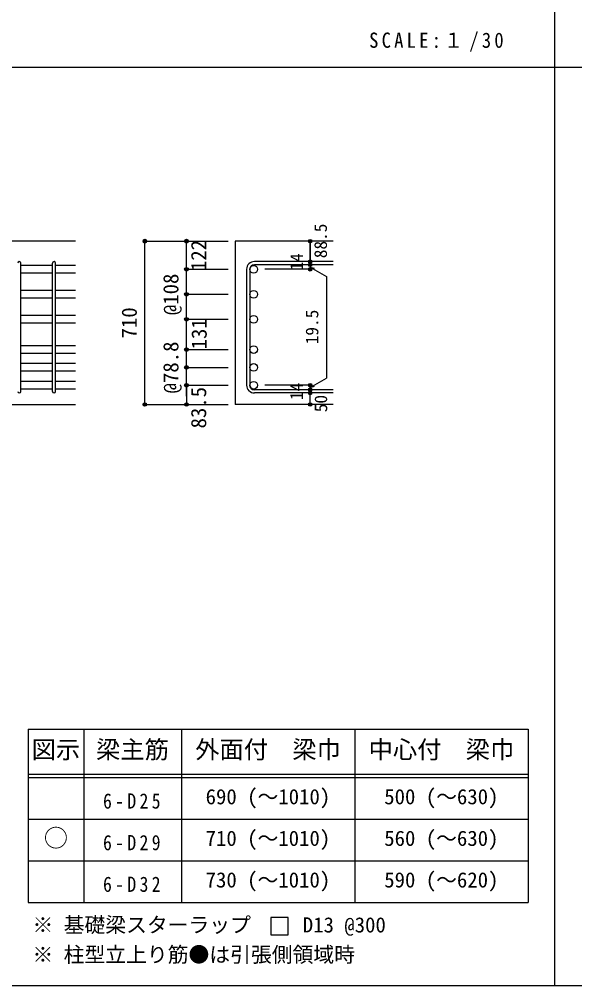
# Model space of a CAD drawing. Units: millimetres at full size, sheet at 1:30, with parts at other scales. Extents: x -5973 to 5954, y -4195 to 4201.
# Drawn here: x -3439 to -1037, y -4195 to -15 of the extents above; entities that cross this region are included whole.
import ezdxf
from ezdxf.enums import TextEntityAlignment as Align

# ---------------------------------------------------------------- set-up
doc = ezdxf.new("R2010")
doc.units = ezdxf.units.MM
doc.header["$LTSCALE"] = 30
doc.header["$PDMODE"] = 32
doc.header["$PDSIZE"] = 15
for name, color, linetype in [('0-1_躯体線', 2, 'Continuous'), ('0-5_基礎梁筋', 7, 'Continuous'), ('0-6_スタラップ筋', 7, 'Continuous'), ('0-D_寸法', 4, 'Continuous'), ('6-7_文字', 7, 'Continuous'), ('6-E_枠', 7, 'Continuous'), ('F-0_枠', 6, 'Continuous')]:
    doc.layers.add(name, color=color, linetype=linetype)
doc.styles.add('ＭＳ ゴシック', font='')
doc.styles.get('ＭＳ ゴシック').set_extended_font_data('MS Gothic')

msp = doc.modelspace()

# ---------------------------------------------------------------- linework, layer by layer
at = {"layer": '0-1_躯体線'}
for p, q in [((-3195.8, -974.89), (-4995.8, -974.89)), ((-2080.8, -974.89), (-2505.8, -974.89)), ((-2505.8, -974.89), (-2505.8, -1681.39)), ((-3595.8, -1681.39), (-3195.8, -1681.39)), ((-2080.8, -1681.39), (-2505.8, -1681.39))]:
    msp.add_line(p, q, dxfattribs=at)
at = {"layer": '0-5_基礎梁筋'}
for p, q in [((-3295.8, -1080.09), (-3431.8, -1080.09)), ((-3195.8, -1080.09), (-3281.8, -1080.09)), ((-3295.8, -1113.09), (-3431.8, -1113.09)), ((-3195.8, -1113.09), (-3281.8, -1113.09)), ((-3295.8, -1188.24), (-3431.8, -1188.24)), ((-3195.8, -1188.24), (-3281.8, -1188.24)), ((-3295.8, -1221.24), (-3431.8, -1221.24)), ((-3195.8, -1221.24), (-3281.8, -1221.24)), ((-3295.8, -1296.39), (-3431.8, -1296.39)), ((-3295.8, -1329.39), (-3431.8, -1329.39)), ((-3195.8, -1296.39), (-3281.8, -1296.39)), ((-3195.8, -1329.39), (-3281.8, -1329.39)), ((-3295.8, -1427.39), (-3431.8, -1427.39)), ((-3295.8, -1460.39), (-3431.8, -1460.39)), ((-3195.8, -1427.39), (-3281.8, -1427.39)), ((-3195.8, -1460.39), (-3281.8, -1460.39)), ((-3295.8, -1504.39), (-3431.8, -1504.39)), ((-3195.8, -1504.39), (-3281.8, -1504.39)), ((-3295.8, -1537.39), (-3431.8, -1537.39)), ((-3195.8, -1537.39), (-3281.8, -1537.39)), ((-3295.8, -1581.39), (-3431.8, -1581.39)), ((-3195.8, -1581.39), (-3281.8, -1581.39)), ((-3295.8, -1614.39), (-3431.8, -1614.39)), ((-3195.8, -1614.39), (-3281.8, -1614.39))]:
    msp.add_line(p, q, dxfattribs=at)
at = {"layer": '0-5_基礎梁筋', "color": 3}
for centre in [(-2425.3, -1096.59), (-2425.3, -1204.74), (-2425.3, -1312.89), (-2425.3, -1443.89), (-2425.3, -1520.89), (-2425.3, -1597.89)]:
    msp.add_circle(centre, 16.5, dxfattribs=at)
at = {"layer": '0-6_スタラップ筋'}
for p, q in [((-3431.8, -1624.39), (-3431.8, -1070.09)), ((-3295.8, -1624.39), (-3295.8, -1070.09)), ((-3281.8, -1624.39), (-3281.8, -1070.09)), ((-2080.8, -1063.09), (-2422.3, -1063.09)), ((-2080.8, -1077.09), (-2422.3, -1077.09)), ((-2455.8, -1096.59), (-2455.8, -1597.89)), ((-2441.8, -1096.59), (-2441.8, -1597.89)), ((-2080.8, -1617.39), (-2422.3, -1617.39)), ((-2080.8, -1631.39), (-2422.3, -1631.39))]:
    msp.add_line(p, q, dxfattribs=at)
for centre, radius, start, end in [((-3438.8, -1070.09), 7, 0, 180), ((-3288.8, -1070.09), 7, 0, 180), ((-2422.3, -1096.59), 33.5, 90, 180), ((-2422.3, -1096.59), 19.5, 90, 180), ((-3438.8, -1624.39), 7, 180, 0), ((-3288.8, -1624.39), 7, 180, 0), ((-2422.3, -1597.89), 33.5, 180, 270), ((-2422.3, -1597.89), 19.5, 180, 270)]:
    msp.add_arc(centre, radius, start, end, dxfattribs=at)
at = {"layer": '0-D_寸法'}
for p, q in [((-2895.8, -974.89), (-2715.8, -974.89)), ((-2895.8, -974.89), (-2715.8, -974.89)), ((-2895.8, -1681.39), (-2895.8, -974.89)), ((-2895.8, -1681.39), (-2895.8, -974.89)), ((-2895.8, -1681.39), (-2895.8, -974.89)), ((-2715.8, -974.89), (-2535.8, -974.89)), ((-2715.8, -974.89), (-2535.8, -974.89)), ((-2180.8, -1077.09), (-2180.8, -1063.09)), ((-2180.8, -1077.09), (-2180.8, -1096.59)), ((-2715.8, -1096.59), (-2535.8, -1096.59)), ((-2715.8, -1096.59), (-2535.8, -1096.59)), ((-2180.8, -1096.59), (-2376.89, -1096.59)), ((-2180.8, -1086.84), (-2161.48, -1092.02)), ((-2180.8, -1086.84), (-2110.74, -1127.29)), ((-2110.74, -1127.29), (-2110.74, -1567.2)), ((-2715.8, -1204.74), (-2535.8, -1204.74)), ((-2715.8, -1204.74), (-2535.8, -1204.74)), ((-2715.8, -1597.89), (-2715.8, -1223.59)), ((-2715.8, -1312.89), (-2535.8, -1312.89)), ((-2715.8, -1312.89), (-2535.8, -1312.89)), ((-2715.8, -1443.89), (-2535.8, -1443.89)), ((-2715.8, -1520.89), (-2535.8, -1520.89)), ((-2180.8, -1607.64), (-2110.74, -1567.2)), ((-2715.8, -1597.89), (-2535.8, -1597.89)), ((-2180.8, -1597.89), (-2376.89, -1597.89)), ((-2180.8, -1617.39), (-2180.8, -1597.89)), ((-2180.8, -1607.64), (-2161.48, -1602.47)), ((-2180.8, -1631.39), (-2180.8, -1617.39)), ((-2180.8, -1681.39), (-2180.8, -1631.39)), ((-2895.8, -1681.39), (-2715.8, -1681.39)), ((-2715.8, -1681.39), (-2535.8, -1681.39))]:
    msp.add_line(p, q, dxfattribs=at)
for points in [[(-2715.8, -1223.59), (-2715.8, -1096.59), (-2715.8, -974.89)], [(-2180.8, -974.89), (-2180.8, -1063.09), (-2180.8, -974.89)], [(-2715.8, -1645.36), (-2715.8, -1597.89), (-2715.8, -1681.39)]]:
    msp.add_lwpolyline(points, dxfattribs=at)
for centre, radius in [((-2895.8, -974.89), 8), ((-2895.8, -974.89), 7.2), ((-2895.8, -974.89), 6.4), ((-2895.8, -974.89), 5.6), ((-2895.8, -974.89), 4.8), ((-2895.8, -974.89), 4), ((-2895.8, -974.89), 3.2), ((-2895.8, -974.89), 2.4), ((-2895.8, -974.89), 1.6), ((-2895.8, -974.89), 0.8), ((-2715.8, -974.89), 8), ((-2715.8, -974.89), 7.2), ((-2715.8, -974.89), 6.4), ((-2715.8, -974.89), 5.6), ((-2715.8, -974.89), 4.8), ((-2715.8, -974.89), 4), ((-2715.8, -974.89), 3.2), ((-2715.8, -974.89), 2.4), ((-2715.8, -974.89), 1.6), ((-2715.8, -974.89), 0.8), ((-2180.8, -974.89), 4), ((-2180.8, -974.89), 3.6), ((-2180.8, -974.89), 3.2), ((-2180.8, -974.89), 2.8), ((-2180.8, -974.89), 2.4), ((-2180.8, -974.89), 2), ((-2180.8, -974.89), 1.6), ((-2180.8, -974.89), 1.2), ((-2180.8, -974.89), 0.8), ((-2180.8, -974.89), 0.4), ((-2180.8, -1063.09), 4), ((-2180.8, -1077.09), 4), ((-2180.8, -1063.09), 3.6), ((-2180.8, -1077.09), 3.6), ((-2180.8, -1063.09), 3.2), ((-2180.8, -1077.09), 3.2), ((-2180.8, -1063.09), 2.8), ((-2180.8, -1077.09), 2.8), ((-2180.8, -1063.09), 2.4), ((-2180.8, -1077.09), 2.4), ((-2180.8, -1063.09), 2), ((-2180.8, -1077.09), 2), ((-2180.8, -1063.09), 1.6), ((-2180.8, -1077.09), 1.6), ((-2180.8, -1063.09), 1.2), ((-2180.8, -1077.09), 1.2), ((-2180.8, -1063.09), 0.8), ((-2180.8, -1077.09), 0.8), ((-2180.8, -1063.09), 0.4), ((-2180.8, -1077.09), 0.4), ((-2715.8, -1096.59), 8), ((-2715.8, -1096.59), 7.2), ((-2715.8, -1096.59), 6.4), ((-2715.8, -1096.59), 5.6), ((-2715.8, -1096.59), 4.8), ((-2715.8, -1096.59), 4), ((-2715.8, -1096.59), 3.2), ((-2715.8, -1096.59), 2.4), ((-2715.8, -1096.59), 1.6), ((-2715.8, -1096.59), 0.8), ((-2180.8, -1096.59), 4), ((-2180.8, -1096.59), 3.6), ((-2180.8, -1096.59), 3.2), ((-2180.8, -1096.59), 2.8), ((-2180.8, -1096.59), 2.4), ((-2180.8, -1096.59), 2), ((-2180.8, -1096.59), 1.6), ((-2180.8, -1096.59), 1.2), ((-2180.8, -1096.59), 0.8), ((-2180.8, -1096.59), 0.4), ((-2715.8, -1204.74), 8), ((-2715.8, -1204.74), 7.2), ((-2715.8, -1204.74), 6.4), ((-2715.8, -1204.74), 5.6), ((-2715.8, -1204.74), 4.8), ((-2715.8, -1204.74), 4), ((-2715.8, -1204.74), 3.2), ((-2715.8, -1204.74), 2.4), ((-2715.8, -1204.74), 1.6), ((-2715.8, -1204.74), 0.8), ((-2715.8, -1312.89), 8), ((-2715.8, -1312.89), 7.2), ((-2715.8, -1312.89), 6.4), ((-2715.8, -1312.89), 5.6), ((-2715.8, -1312.89), 4.8), ((-2715.8, -1312.89), 4), ((-2715.8, -1312.89), 3.2), ((-2715.8, -1312.89), 2.4), ((-2715.8, -1312.89), 1.6), ((-2715.8, -1312.89), 0.8), ((-2715.8, -1443.89), 8), ((-2715.8, -1443.89), 7.2), ((-2715.8, -1443.89), 6.4), ((-2715.8, -1443.89), 5.6), ((-2715.8, -1443.89), 4.8), ((-2715.8, -1443.89), 4), ((-2715.8, -1443.89), 3.2), ((-2715.8, -1443.89), 2.4), ((-2715.8, -1443.89), 1.6), ((-2715.8, -1443.89), 0.8), ((-2715.8, -1520.89), 8), ((-2715.8, -1520.89), 7.2), ((-2715.8, -1520.89), 6.4), ((-2715.8, -1520.89), 5.6), ((-2715.8, -1520.89), 4.8), ((-2715.8, -1520.89), 4), ((-2715.8, -1520.89), 3.2), ((-2715.8, -1520.89), 2.4), ((-2715.8, -1520.89), 1.6), ((-2715.8, -1520.89), 0.8), ((-2715.8, -1597.89), 8), ((-2715.8, -1597.89), 7.2), ((-2715.8, -1597.89), 6.4), ((-2715.8, -1597.89), 5.6), ((-2715.8, -1597.89), 4.8), ((-2715.8, -1597.89), 4), ((-2715.8, -1597.89), 3.2), ((-2715.8, -1597.89), 2.4), ((-2715.8, -1597.89), 1.6), ((-2715.8, -1597.89), 0.8), ((-2180.8, -1597.89), 4), ((-2180.8, -1617.39), 4), ((-2180.8, -1631.39), 4), ((-2180.8, -1597.89), 3.6), ((-2180.8, -1617.39), 3.6), ((-2180.8, -1631.39), 3.6), ((-2180.8, -1597.89), 3.2), ((-2180.8, -1617.39), 3.2), ((-2180.8, -1631.39), 3.2), ((-2180.8, -1597.89), 2.8), ((-2180.8, -1617.39), 2.8), ((-2180.8, -1631.39), 2.8), ((-2180.8, -1597.89), 2.4), ((-2180.8, -1617.39), 2.4), ((-2180.8, -1631.39), 2.4), ((-2180.8, -1597.89), 2), ((-2180.8, -1617.39), 2), ((-2180.8, -1631.39), 2), ((-2180.8, -1597.89), 1.6), ((-2180.8, -1617.39), 1.6), ((-2180.8, -1631.39), 1.6), ((-2180.8, -1597.89), 1.2), ((-2180.8, -1617.39), 1.2), ((-2180.8, -1631.39), 1.2), ((-2180.8, -1597.89), 0.8), ((-2180.8, -1617.39), 0.8), ((-2180.8, -1597.89), 0.4), ((-2180.8, -1617.39), 0.4), ((-2180.8, -1631.39), 0.8), ((-2180.8, -1631.39), 0.4), ((-2895.8, -1681.39), 7.2), ((-2895.8, -1681.39), 6.4), ((-2895.8, -1681.39), 5.6), ((-2895.8, -1681.39), 4.8), ((-2895.8, -1681.39), 4), ((-2895.8, -1681.39), 3.2), ((-2895.8, -1681.39), 2.4), ((-2895.8, -1681.39), 1.6), ((-2895.8, -1681.39), 0.8), ((-2715.8, -1681.39), 7.2), ((-2715.8, -1681.39), 6.4), ((-2715.8, -1681.39), 5.6), ((-2715.8, -1681.39), 4.8), ((-2715.8, -1681.39), 4), ((-2715.8, -1681.39), 3.2), ((-2715.8, -1681.39), 2.4), ((-2715.8, -1681.39), 1.6), ((-2715.8, -1681.39), 0.8), ((-2180.8, -1681.39), 4), ((-2180.8, -1681.39), 3.6), ((-2180.8, -1681.39), 3.2), ((-2180.8, -1681.39), 2.8), ((-2180.8, -1681.39), 2.4), ((-2180.8, -1681.39), 2), ((-2180.8, -1681.39), 1.6), ((-2180.8, -1681.39), 1.2), ((-2180.8, -1681.39), 0.8), ((-2180.8, -1681.39), 0.4)]:
    msp.add_circle(centre, radius, dxfattribs=at)
at = {"layer": '0-D_寸法', "color": 7}
for p in [(-2895.8, -974.89), (-2715.8, -974.89), (-2180.8, -974.89), (-2180.8, -1063.09), (-2180.8, -1077.09), (-2715.8, -1096.59), (-2180.8, -1096.59), (-2715.8, -1204.74), (-2715.8, -1312.89), (-2715.8, -1443.89), (-2715.8, -1520.89), (-2715.8, -1597.89), (-2180.8, -1597.89), (-2180.8, -1597.89), (-2180.8, -1617.39), (-2180.8, -1631.39), (-2895.8, -1681.39), (-2715.8, -1681.39), (-2180.8, -1681.39)]:
    msp.add_point(p, dxfattribs=at)
at = {"layer": '6-7_文字'}
msp.add_lwpolyline([(-2351.11, -3975.27), (-2276.11, -3975.27), (-2276.11, -3900.27), (-2351.11, -3900.27)], close=True, dxfattribs=at)
at = {"layer": '6-E_枠', "color": 3}
for p, q in [((-3400.52, -3085.43), (-3400.52, -3835.43)), ((-3400.52, -3085.43), (-1238, -3085.43)), ((-1238, -3085.43), (-1238, -3835.43)), ((-3400.52, -3835.43), (-1238, -3835.43))]:
    msp.add_line(p, q, dxfattribs=at)
at = {"layer": '6-E_枠'}
for p, q in [((-3160.52, -3085.43), (-3160.52, -3835.43)), ((-2738, -3085.43), (-2738, -3835.43)), ((-1988, -3085.43), (-1988, -3835.43)), ((-3400.52, -3280.43), (-1238, -3280.43)), ((-3400.52, -3295.43), (-1238, -3295.43)), ((-3400.52, -3475.43), (-1238, -3475.43)), ((-3400.52, -3655.43), (-1238, -3655.43))]:
    msp.add_line(p, q, dxfattribs=at)
at = {"layer": 'F-0_枠', "color": 2}
for p, q in [((-1124.64, 4201.15), (-1124.64, -4195.24)), ((-5972.88, -222.05), (3723.6, -222.05))]:
    msp.add_line(p, q, dxfattribs=at)
at = {"layer": 'F-0_枠'}
msp.add_line((5954.1, -4195.24), (-5972.88, -4195.24), dxfattribs=at)

# ---------------------------------------------------------------- texts
at = {"layer": '0-D_寸法', "style": 'ＭＳ ゴシック'}
for s, height, p in [('88.5', 54.99, (-2091.9, -1048.49)), ('122', 65.98, (-2610.6, -1104.14)), ('14', 54.99, (-2196.03, -1101.76)), ('@108', 65.98, (-2730.8, -1294.74)), ('710', 65.98, (-2910.8, -1395.64)), ('19.5', 54.99, (-2129.05, -1420.84)), ('131', 65.98, (-2608.64, -1442.93)), ('@78.8', 65.98, (-2730.8, -1633.39)), ('83.5', 65.98, (-2610.8, -1784.89)), ('14', 54.99, (-2196.06, -1662.07)), ('50', 54.99, (-2090.8, -1714.89))]:
    msp.add_text(s, height=height, rotation=90, dxfattribs=at).set_placement(p, align=Align.BOTTOM_LEFT)
at = {"layer": '6-7_文字', "color": 2, "style": 'ＭＳ ゴシック'}
for s, p in [('図示', (-3385.52, -3235.43)), ('梁主筋', (-3106.76, -3235.43)), ('外面付\u3000梁巾', (-2678, -3235.43)), ('中心付\u3000梁巾', (-1928, -3235.43)), ('○', (-3333.02, -3617.93))]:
    msp.add_text(s, height=76.98, dxfattribs=at).set_placement(p, align=Align.BOTTOM_LEFT)
at = {"layer": '6-7_文字', "style": 'ＭＳ ゴシック'}
for s, p in [('690 (～1010)', (-2633, -3430.43)), ('500 (～630)', (-1860.5, -3430.43)), ('710 (～1010)', (-2633, -3610.43)), ('560 (～630)', (-1860.5, -3610.43)), ('730 (～1010)', (-2633, -3790.43)), ('590 (～620)', (-1860.5, -3790.43)), ('※ 基礎梁スターラップ     D13 @300', (-3381.96, -3985.01)), ('※ 柱型立上り筋●は引張側領域時', (-3381.96, -4113.51))]:
    msp.add_text(s, height=65.98, dxfattribs=at).set_placement(p, align=Align.BOTTOM_LEFT)
at = {"layer": '6-7_文字', "color": 2, "insert": (-1925.98, -154.55), "char_height": 65.98, "attachment_point": 7, "style": 'ＭＳ ゴシック'}
msp.add_mtext('\\T1.34;\\W0.9;SCALE:１/30', dxfattribs=at)
at = {"layer": '6-7_文字', "char_height": 65.98, "attachment_point": 7, "style": 'ＭＳ ゴシック'}
for s, insert in [('\\T1.38;\\W0.85;6-D25', (-3076.76, -3430.43)), ('\\T1.38;\\W0.85;6-D29', (-3076.76, -3610.43)), ('\\T1.38;\\W0.85;6-D32', (-3076.76, -3790.43))]:
    msp.add_mtext(s, dxfattribs=dict(at, insert=insert))

doc.saveas('drawing.dxf')
